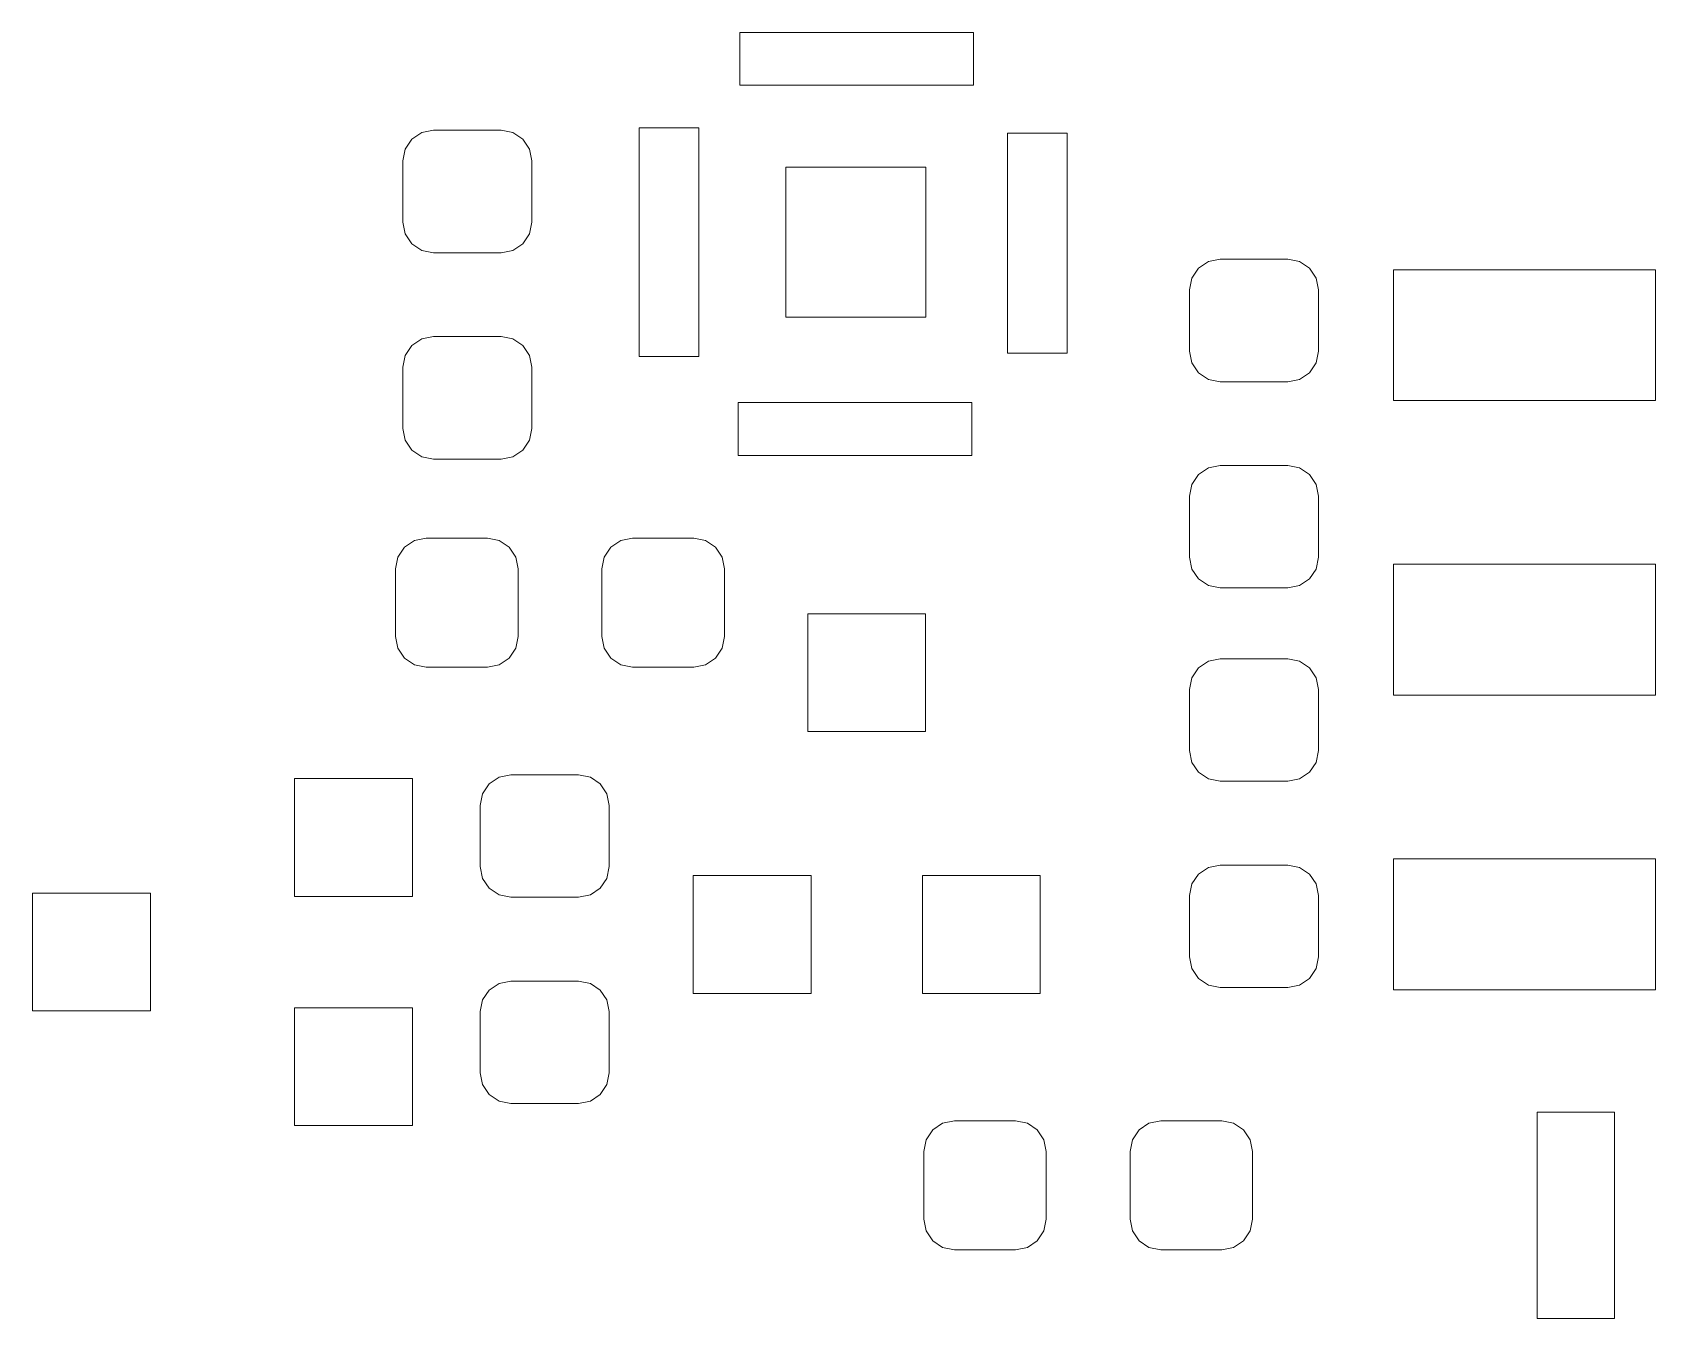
# Model space of a CAD drawing. Header units: millimetres. Extents: x -38 to 35, y -96 to 126.
# Drawn here: x -37.5 to -24.92, y 115.55 to 125.53 of the extents above; entities that cross this region are included whole.
import ezdxf

# ---------------------------------------------------------------- set-up
doc = ezdxf.new("R2010")
doc.units = ezdxf.units.MM
doc.header["$MEASUREMENT"] = 0
doc.layers.add('Layer 1', color=7, linetype='Continuous')

msp = doc.modelspace()

# ---------------------------------------------------------------- linework, layer by layer
at = {"layer": 'Layer 1', "color": 250, "lineweight": 20}
for points in [[(-30.2061, 125.1182), (-30.2061, 125.1182), (-32.0186, 125.1182), (-32.0186, 125.1182), (-32.0186, 125.1182), (-32.0186, 125.1182), (-32.0186, 125.5284), (-32.0186, 125.5284), (-32.0186, 125.5284), (-32.0186, 125.5284), (-30.2061, 125.5284), (-30.2061, 125.5284), (-30.2061, 125.5284), (-30.2061, 125.5284), (-30.2061, 125.1182), (-30.2061, 125.1182)], [(-32.3361, 123.0148), (-32.3361, 123.0148), (-32.7991, 123.0148), (-32.7991, 123.0148), (-32.7991, 123.0148), (-32.7991, 123.0148), (-32.7991, 124.7876), (-32.7991, 124.7876), (-32.7991, 124.7876), (-32.7991, 124.7876), (-32.3361, 124.7876), (-32.3361, 124.7876), (-32.3361, 124.7876), (-32.3361, 124.7876), (-32.3361, 123.0148), (-32.3361, 123.0148)], [(-29.4785, 123.0414), (-29.4785, 123.0414), (-29.9415, 123.0414), (-29.9415, 123.0414), (-29.9415, 123.0414), (-29.9415, 123.0414), (-29.9415, 124.7479), (-29.9415, 124.7479), (-29.9415, 124.7479), (-29.9415, 124.7479), (-29.4785, 124.7479), (-29.4785, 124.7479), (-29.4785, 124.7479), (-29.4785, 124.7479), (-29.4785, 123.0414), (-29.4785, 123.0414)], [(-30.5765, 123.3192), (-30.5765, 123.3192), (-31.6613, 123.3192), (-31.6613, 123.3192), (-31.6613, 123.3192), (-31.6613, 123.3192), (-31.6613, 124.4834), (-31.6613, 124.4834), (-31.6613, 124.4834), (-31.6613, 124.4834), (-30.5765, 124.4834), (-30.5765, 124.4834), (-30.5765, 124.4834), (-30.5765, 124.4834), (-30.5765, 123.3192), (-30.5765, 123.3192)], [(-30.2193, 122.2475), (-30.2193, 122.2475), (-32.0318, 122.2475), (-32.0318, 122.2475), (-32.0318, 122.2475), (-32.0318, 122.2475), (-32.0318, 122.6577), (-32.0318, 122.6577), (-32.0318, 122.6577), (-32.0318, 122.6577), (-30.2193, 122.6577), (-30.2193, 122.6577), (-30.2193, 122.6577), (-30.2193, 122.6577), (-30.2193, 122.2475), (-30.2193, 122.2475)]]:
    msp.add_open_spline(points, degree=3, knots=[0, 0, 0, 0, 0.2, 0.2, 0.2, 0.2, 0.4, 0.4, 0.4, 0.4, 0.6, 0.6, 0.6, 0.6, 1, 1, 1, 1], dxfattribs=at)
at = {"layer": 'Layer 1', "lineweight": 9}
for points, knots in [([(-33.8678, 123.819), (-33.8678, 123.819), (-33.7769, 123.8371), (-33.7769, 123.8371), (-33.7769, 123.8371), (-33.7769, 123.8371), (-33.6999, 123.8886), (-33.6999, 123.8886), (-33.6999, 123.8886), (-33.6999, 123.8886), (-33.6484, 123.9656), (-33.6484, 123.9656), (-33.6484, 123.9656), (-33.6484, 123.9656), (-33.6303, 124.0565), (-33.6303, 124.0565), (-33.6303, 124.0565), (-33.6303, 124.0565), (-33.6303, 124.5315), (-33.6303, 124.5315), (-33.6303, 124.5315), (-33.6303, 124.5315), (-33.6484, 124.6224), (-33.6484, 124.6224), (-33.6484, 124.6224), (-33.6484, 124.6224), (-33.6999, 124.6994), (-33.6999, 124.6994), (-33.6999, 124.6994), (-33.6999, 124.6994), (-33.7769, 124.7509), (-33.7769, 124.7509), (-33.7769, 124.7509), (-33.7769, 124.7509), (-33.8678, 124.769), (-33.8678, 124.769), (-33.8678, 124.769), (-33.8678, 124.769), (-34.3928, 124.769), (-34.3928, 124.769), (-34.3928, 124.769), (-34.3928, 124.769), (-34.4837, 124.7509), (-34.4837, 124.7509), (-34.4837, 124.7509), (-34.4837, 124.7509), (-34.5607, 124.6994), (-34.5607, 124.6994), (-34.5607, 124.6994), (-34.5607, 124.6994), (-34.6122, 124.6224), (-34.6122, 124.6224), (-34.6122, 124.6224), (-34.6122, 124.6224), (-34.6303, 124.5315), (-34.6303, 124.5315), (-34.6303, 124.5315), (-34.6303, 124.5315), (-34.6303, 124.0565), (-34.6303, 124.0565), (-34.6303, 124.0565), (-34.6303, 124.0565), (-34.6122, 123.9656), (-34.6122, 123.9656), (-34.6122, 123.9656), (-34.6122, 123.9656), (-34.5607, 123.8886), (-34.5607, 123.8886), (-34.5607, 123.8886), (-34.5607, 123.8886), (-34.4837, 123.8371), (-34.4837, 123.8371), (-34.4837, 123.8371), (-34.4837, 123.8371), (-34.3928, 123.819), (-34.3928, 123.819), (-34.3928, 123.819), (-34.3928, 123.819), (-33.8678, 123.819), (-33.8678, 123.819)], [0, 0, 0, 0, 0.047619, 0.047619, 0.047619, 0.047619, 0.0952381, 0.0952381, 0.0952381, 0.0952381, 0.1428571, 0.1428571, 0.1428571, 0.1428571, 0.1904762, 0.1904762, 0.1904762, 0.1904762, 0.2380952, 0.2380952, 0.2380952, 0.2380952, 0.2857143, 0.2857143, 0.2857143, 0.2857143, 0.3333333, 0.3333333, 0.3333333, 0.3333333, 0.3809524, 0.3809524, 0.3809524, 0.3809524, 0.4285714, 0.4285714, 0.4285714, 0.4285714, 0.4761905, 0.4761905, 0.4761905, 0.4761905, 0.5238095, 0.5238095, 0.5238095, 0.5238095, 0.5714286, 0.5714286, 0.5714286, 0.5714286, 0.6190476, 0.6190476, 0.6190476, 0.6190476, 0.6666667, 0.6666667, 0.6666667, 0.6666667, 0.7142857, 0.7142857, 0.7142857, 0.7142857, 0.7619048, 0.7619048, 0.7619048, 0.7619048, 0.8095238, 0.8095238, 0.8095238, 0.8095238, 0.8571429, 0.8571429, 0.8571429, 0.8571429, 0.9047619, 0.9047619, 0.9047619, 0.9047619, 1, 1, 1, 1]), ([(-27.7678, 122.819), (-27.7678, 122.819), (-27.6769, 122.8371), (-27.6769, 122.8371), (-27.6769, 122.8371), (-27.6769, 122.8371), (-27.5999, 122.8886), (-27.5999, 122.8886), (-27.5999, 122.8886), (-27.5999, 122.8886), (-27.5484, 122.9656), (-27.5484, 122.9656), (-27.5484, 122.9656), (-27.5484, 122.9656), (-27.5303, 123.0565), (-27.5303, 123.0565), (-27.5303, 123.0565), (-27.5303, 123.0565), (-27.5303, 123.5315), (-27.5303, 123.5315), (-27.5303, 123.5315), (-27.5303, 123.5315), (-27.5484, 123.6224), (-27.5484, 123.6224), (-27.5484, 123.6224), (-27.5484, 123.6224), (-27.5999, 123.6994), (-27.5999, 123.6994), (-27.5999, 123.6994), (-27.5999, 123.6994), (-27.6769, 123.7509), (-27.6769, 123.7509), (-27.6769, 123.7509), (-27.6769, 123.7509), (-27.7678, 123.769), (-27.7678, 123.769), (-27.7678, 123.769), (-27.7678, 123.769), (-28.2928, 123.769), (-28.2928, 123.769), (-28.2928, 123.769), (-28.2928, 123.769), (-28.3837, 123.7509), (-28.3837, 123.7509), (-28.3837, 123.7509), (-28.3837, 123.7509), (-28.4607, 123.6994), (-28.4607, 123.6994), (-28.4607, 123.6994), (-28.4607, 123.6994), (-28.5122, 123.6224), (-28.5122, 123.6224), (-28.5122, 123.6224), (-28.5122, 123.6224), (-28.5303, 123.5315), (-28.5303, 123.5315), (-28.5303, 123.5315), (-28.5303, 123.5315), (-28.5303, 123.0565), (-28.5303, 123.0565), (-28.5303, 123.0565), (-28.5303, 123.0565), (-28.5122, 122.9656), (-28.5122, 122.9656), (-28.5122, 122.9656), (-28.5122, 122.9656), (-28.4607, 122.8886), (-28.4607, 122.8886), (-28.4607, 122.8886), (-28.4607, 122.8886), (-28.3837, 122.8371), (-28.3837, 122.8371), (-28.3837, 122.8371), (-28.3837, 122.8371), (-28.2928, 122.819), (-28.2928, 122.819), (-28.2928, 122.819), (-28.2928, 122.819), (-27.7678, 122.819), (-27.7678, 122.819)], [0, 0, 0, 0, 0.047619, 0.047619, 0.047619, 0.047619, 0.0952381, 0.0952381, 0.0952381, 0.0952381, 0.1428571, 0.1428571, 0.1428571, 0.1428571, 0.1904762, 0.1904762, 0.1904762, 0.1904762, 0.2380952, 0.2380952, 0.2380952, 0.2380952, 0.2857143, 0.2857143, 0.2857143, 0.2857143, 0.3333333, 0.3333333, 0.3333333, 0.3333333, 0.3809524, 0.3809524, 0.3809524, 0.3809524, 0.4285714, 0.4285714, 0.4285714, 0.4285714, 0.4761905, 0.4761905, 0.4761905, 0.4761905, 0.5238095, 0.5238095, 0.5238095, 0.5238095, 0.5714286, 0.5714286, 0.5714286, 0.5714286, 0.6190476, 0.6190476, 0.6190476, 0.6190476, 0.6666667, 0.6666667, 0.6666667, 0.6666667, 0.7142857, 0.7142857, 0.7142857, 0.7142857, 0.7619048, 0.7619048, 0.7619048, 0.7619048, 0.8095238, 0.8095238, 0.8095238, 0.8095238, 0.8571429, 0.8571429, 0.8571429, 0.8571429, 0.9047619, 0.9047619, 0.9047619, 0.9047619, 1, 1, 1, 1]), ([(-24.9163, 123.688), (-24.9163, 123.688), (-26.9483, 123.688), (-26.9483, 123.688), (-26.9483, 123.688), (-26.9483, 123.688), (-26.9483, 122.672), (-26.9483, 122.672), (-26.9483, 122.672), (-26.9483, 122.672), (-24.9163, 122.672), (-24.9163, 122.672), (-24.9163, 122.672), (-24.9163, 122.672), (-24.9163, 123.688), (-24.9163, 123.688)], [0, 0, 0, 0, 0.2, 0.2, 0.2, 0.2, 0.4, 0.4, 0.4, 0.4, 0.6, 0.6, 0.6, 0.6, 1, 1, 1, 1]), ([(-33.8678, 122.219), (-33.8678, 122.219), (-33.7769, 122.2371), (-33.7769, 122.2371), (-33.7769, 122.2371), (-33.7769, 122.2371), (-33.6999, 122.2886), (-33.6999, 122.2886), (-33.6999, 122.2886), (-33.6999, 122.2886), (-33.6484, 122.3656), (-33.6484, 122.3656), (-33.6484, 122.3656), (-33.6484, 122.3656), (-33.6303, 122.4565), (-33.6303, 122.4565), (-33.6303, 122.4565), (-33.6303, 122.4565), (-33.6303, 122.9315), (-33.6303, 122.9315), (-33.6303, 122.9315), (-33.6303, 122.9315), (-33.6484, 123.0224), (-33.6484, 123.0224), (-33.6484, 123.0224), (-33.6484, 123.0224), (-33.6999, 123.0994), (-33.6999, 123.0994), (-33.6999, 123.0994), (-33.6999, 123.0994), (-33.7769, 123.1509), (-33.7769, 123.1509), (-33.7769, 123.1509), (-33.7769, 123.1509), (-33.8678, 123.169), (-33.8678, 123.169), (-33.8678, 123.169), (-33.8678, 123.169), (-34.3928, 123.169), (-34.3928, 123.169), (-34.3928, 123.169), (-34.3928, 123.169), (-34.4837, 123.1509), (-34.4837, 123.1509), (-34.4837, 123.1509), (-34.4837, 123.1509), (-34.5607, 123.0994), (-34.5607, 123.0994), (-34.5607, 123.0994), (-34.5607, 123.0994), (-34.6122, 123.0224), (-34.6122, 123.0224), (-34.6122, 123.0224), (-34.6122, 123.0224), (-34.6303, 122.9315), (-34.6303, 122.9315), (-34.6303, 122.9315), (-34.6303, 122.9315), (-34.6303, 122.4565), (-34.6303, 122.4565), (-34.6303, 122.4565), (-34.6303, 122.4565), (-34.6122, 122.3656), (-34.6122, 122.3656), (-34.6122, 122.3656), (-34.6122, 122.3656), (-34.5607, 122.2886), (-34.5607, 122.2886), (-34.5607, 122.2886), (-34.5607, 122.2886), (-34.4837, 122.2371), (-34.4837, 122.2371), (-34.4837, 122.2371), (-34.4837, 122.2371), (-34.3928, 122.219), (-34.3928, 122.219), (-34.3928, 122.219), (-34.3928, 122.219), (-33.8678, 122.219), (-33.8678, 122.219)], [0, 0, 0, 0, 0.047619, 0.047619, 0.047619, 0.047619, 0.0952381, 0.0952381, 0.0952381, 0.0952381, 0.1428571, 0.1428571, 0.1428571, 0.1428571, 0.1904762, 0.1904762, 0.1904762, 0.1904762, 0.2380952, 0.2380952, 0.2380952, 0.2380952, 0.2857143, 0.2857143, 0.2857143, 0.2857143, 0.3333333, 0.3333333, 0.3333333, 0.3333333, 0.3809524, 0.3809524, 0.3809524, 0.3809524, 0.4285714, 0.4285714, 0.4285714, 0.4285714, 0.4761905, 0.4761905, 0.4761905, 0.4761905, 0.5238095, 0.5238095, 0.5238095, 0.5238095, 0.5714286, 0.5714286, 0.5714286, 0.5714286, 0.6190476, 0.6190476, 0.6190476, 0.6190476, 0.6666667, 0.6666667, 0.6666667, 0.6666667, 0.7142857, 0.7142857, 0.7142857, 0.7142857, 0.7619048, 0.7619048, 0.7619048, 0.7619048, 0.8095238, 0.8095238, 0.8095238, 0.8095238, 0.8571429, 0.8571429, 0.8571429, 0.8571429, 0.9047619, 0.9047619, 0.9047619, 0.9047619, 1, 1, 1, 1]), ([(-27.7678, 121.219), (-27.7678, 121.219), (-27.6769, 121.2371), (-27.6769, 121.2371), (-27.6769, 121.2371), (-27.6769, 121.2371), (-27.5999, 121.2886), (-27.5999, 121.2886), (-27.5999, 121.2886), (-27.5999, 121.2886), (-27.5484, 121.3656), (-27.5484, 121.3656), (-27.5484, 121.3656), (-27.5484, 121.3656), (-27.5303, 121.4565), (-27.5303, 121.4565), (-27.5303, 121.4565), (-27.5303, 121.4565), (-27.5303, 121.9315), (-27.5303, 121.9315), (-27.5303, 121.9315), (-27.5303, 121.9315), (-27.5484, 122.0224), (-27.5484, 122.0224), (-27.5484, 122.0224), (-27.5484, 122.0224), (-27.5999, 122.0994), (-27.5999, 122.0994), (-27.5999, 122.0994), (-27.5999, 122.0994), (-27.6769, 122.1509), (-27.6769, 122.1509), (-27.6769, 122.1509), (-27.6769, 122.1509), (-27.7678, 122.169), (-27.7678, 122.169), (-27.7678, 122.169), (-27.7678, 122.169), (-28.2928, 122.169), (-28.2928, 122.169), (-28.2928, 122.169), (-28.2928, 122.169), (-28.3837, 122.1509), (-28.3837, 122.1509), (-28.3837, 122.1509), (-28.3837, 122.1509), (-28.4607, 122.0994), (-28.4607, 122.0994), (-28.4607, 122.0994), (-28.4607, 122.0994), (-28.5122, 122.0224), (-28.5122, 122.0224), (-28.5122, 122.0224), (-28.5122, 122.0224), (-28.5303, 121.9315), (-28.5303, 121.9315), (-28.5303, 121.9315), (-28.5303, 121.9315), (-28.5303, 121.4565), (-28.5303, 121.4565), (-28.5303, 121.4565), (-28.5303, 121.4565), (-28.5122, 121.3656), (-28.5122, 121.3656), (-28.5122, 121.3656), (-28.5122, 121.3656), (-28.4607, 121.2886), (-28.4607, 121.2886), (-28.4607, 121.2886), (-28.4607, 121.2886), (-28.3837, 121.2371), (-28.3837, 121.2371), (-28.3837, 121.2371), (-28.3837, 121.2371), (-28.2928, 121.219), (-28.2928, 121.219), (-28.2928, 121.219), (-28.2928, 121.219), (-27.7678, 121.219), (-27.7678, 121.219)], [0, 0, 0, 0, 0.047619, 0.047619, 0.047619, 0.047619, 0.0952381, 0.0952381, 0.0952381, 0.0952381, 0.1428571, 0.1428571, 0.1428571, 0.1428571, 0.1904762, 0.1904762, 0.1904762, 0.1904762, 0.2380952, 0.2380952, 0.2380952, 0.2380952, 0.2857143, 0.2857143, 0.2857143, 0.2857143, 0.3333333, 0.3333333, 0.3333333, 0.3333333, 0.3809524, 0.3809524, 0.3809524, 0.3809524, 0.4285714, 0.4285714, 0.4285714, 0.4285714, 0.4761905, 0.4761905, 0.4761905, 0.4761905, 0.5238095, 0.5238095, 0.5238095, 0.5238095, 0.5714286, 0.5714286, 0.5714286, 0.5714286, 0.6190476, 0.6190476, 0.6190476, 0.6190476, 0.6666667, 0.6666667, 0.6666667, 0.6666667, 0.7142857, 0.7142857, 0.7142857, 0.7142857, 0.7619048, 0.7619048, 0.7619048, 0.7619048, 0.8095238, 0.8095238, 0.8095238, 0.8095238, 0.8571429, 0.8571429, 0.8571429, 0.8571429, 0.9047619, 0.9047619, 0.9047619, 0.9047619, 1, 1, 1, 1]), ([(-34.6878, 120.8414), (-34.6878, 120.8414), (-34.6697, 120.7505), (-34.6697, 120.7505), (-34.6697, 120.7505), (-34.6697, 120.7505), (-34.6182, 120.6735), (-34.6182, 120.6735), (-34.6182, 120.6735), (-34.6182, 120.6735), (-34.5412, 120.622), (-34.5412, 120.622), (-34.5412, 120.622), (-34.5412, 120.622), (-34.4503, 120.6039), (-34.4503, 120.6039), (-34.4503, 120.6039), (-34.4503, 120.6039), (-33.9753, 120.6039), (-33.9753, 120.6039), (-33.9753, 120.6039), (-33.9753, 120.6039), (-33.8844, 120.622), (-33.8844, 120.622), (-33.8844, 120.622), (-33.8844, 120.622), (-33.8074, 120.6735), (-33.8074, 120.6735), (-33.8074, 120.6735), (-33.8074, 120.6735), (-33.7559, 120.7505), (-33.7559, 120.7505), (-33.7559, 120.7505), (-33.7559, 120.7505), (-33.7378, 120.8414), (-33.7378, 120.8414), (-33.7378, 120.8414), (-33.7378, 120.8414), (-33.7378, 121.3664), (-33.7378, 121.3664), (-33.7378, 121.3664), (-33.7378, 121.3664), (-33.7559, 121.4573), (-33.7559, 121.4573), (-33.7559, 121.4573), (-33.7559, 121.4573), (-33.8074, 121.5343), (-33.8074, 121.5343), (-33.8074, 121.5343), (-33.8074, 121.5343), (-33.8844, 121.5858), (-33.8844, 121.5858), (-33.8844, 121.5858), (-33.8844, 121.5858), (-33.9753, 121.6039), (-33.9753, 121.6039), (-33.9753, 121.6039), (-33.9753, 121.6039), (-34.4503, 121.6039), (-34.4503, 121.6039), (-34.4503, 121.6039), (-34.4503, 121.6039), (-34.5412, 121.5858), (-34.5412, 121.5858), (-34.5412, 121.5858), (-34.5412, 121.5858), (-34.6182, 121.5343), (-34.6182, 121.5343), (-34.6182, 121.5343), (-34.6182, 121.5343), (-34.6697, 121.4573), (-34.6697, 121.4573), (-34.6697, 121.4573), (-34.6697, 121.4573), (-34.6878, 121.3664), (-34.6878, 121.3664), (-34.6878, 121.3664), (-34.6878, 121.3664), (-34.6878, 120.8414), (-34.6878, 120.8414)], [0, 0, 0, 0, 0.047619, 0.047619, 0.047619, 0.047619, 0.0952381, 0.0952381, 0.0952381, 0.0952381, 0.1428571, 0.1428571, 0.1428571, 0.1428571, 0.1904762, 0.1904762, 0.1904762, 0.1904762, 0.2380952, 0.2380952, 0.2380952, 0.2380952, 0.2857143, 0.2857143, 0.2857143, 0.2857143, 0.3333333, 0.3333333, 0.3333333, 0.3333333, 0.3809524, 0.3809524, 0.3809524, 0.3809524, 0.4285714, 0.4285714, 0.4285714, 0.4285714, 0.4761905, 0.4761905, 0.4761905, 0.4761905, 0.5238095, 0.5238095, 0.5238095, 0.5238095, 0.5714286, 0.5714286, 0.5714286, 0.5714286, 0.6190476, 0.6190476, 0.6190476, 0.6190476, 0.6666667, 0.6666667, 0.6666667, 0.6666667, 0.7142857, 0.7142857, 0.7142857, 0.7142857, 0.7619048, 0.7619048, 0.7619048, 0.7619048, 0.8095238, 0.8095238, 0.8095238, 0.8095238, 0.8571429, 0.8571429, 0.8571429, 0.8571429, 0.9047619, 0.9047619, 0.9047619, 0.9047619, 1, 1, 1, 1]), ([(-33.0878, 120.8414), (-33.0878, 120.8414), (-33.0697, 120.7505), (-33.0697, 120.7505), (-33.0697, 120.7505), (-33.0697, 120.7505), (-33.0182, 120.6735), (-33.0182, 120.6735), (-33.0182, 120.6735), (-33.0182, 120.6735), (-32.9412, 120.622), (-32.9412, 120.622), (-32.9412, 120.622), (-32.9412, 120.622), (-32.8503, 120.6039), (-32.8503, 120.6039), (-32.8503, 120.6039), (-32.8503, 120.6039), (-32.3753, 120.6039), (-32.3753, 120.6039), (-32.3753, 120.6039), (-32.3753, 120.6039), (-32.2844, 120.622), (-32.2844, 120.622), (-32.2844, 120.622), (-32.2844, 120.622), (-32.2074, 120.6735), (-32.2074, 120.6735), (-32.2074, 120.6735), (-32.2074, 120.6735), (-32.1559, 120.7505), (-32.1559, 120.7505), (-32.1559, 120.7505), (-32.1559, 120.7505), (-32.1378, 120.8414), (-32.1378, 120.8414), (-32.1378, 120.8414), (-32.1378, 120.8414), (-32.1378, 121.3664), (-32.1378, 121.3664), (-32.1378, 121.3664), (-32.1378, 121.3664), (-32.1559, 121.4573), (-32.1559, 121.4573), (-32.1559, 121.4573), (-32.1559, 121.4573), (-32.2074, 121.5343), (-32.2074, 121.5343), (-32.2074, 121.5343), (-32.2074, 121.5343), (-32.2844, 121.5858), (-32.2844, 121.5858), (-32.2844, 121.5858), (-32.2844, 121.5858), (-32.3753, 121.6039), (-32.3753, 121.6039), (-32.3753, 121.6039), (-32.3753, 121.6039), (-32.8503, 121.6039), (-32.8503, 121.6039), (-32.8503, 121.6039), (-32.8503, 121.6039), (-32.9412, 121.5858), (-32.9412, 121.5858), (-32.9412, 121.5858), (-32.9412, 121.5858), (-33.0182, 121.5343), (-33.0182, 121.5343), (-33.0182, 121.5343), (-33.0182, 121.5343), (-33.0697, 121.4573), (-33.0697, 121.4573), (-33.0697, 121.4573), (-33.0697, 121.4573), (-33.0878, 121.3664), (-33.0878, 121.3664), (-33.0878, 121.3664), (-33.0878, 121.3664), (-33.0878, 120.8414), (-33.0878, 120.8414)], [0, 0, 0, 0, 0.047619, 0.047619, 0.047619, 0.047619, 0.0952381, 0.0952381, 0.0952381, 0.0952381, 0.1428571, 0.1428571, 0.1428571, 0.1428571, 0.1904762, 0.1904762, 0.1904762, 0.1904762, 0.2380952, 0.2380952, 0.2380952, 0.2380952, 0.2857143, 0.2857143, 0.2857143, 0.2857143, 0.3333333, 0.3333333, 0.3333333, 0.3333333, 0.3809524, 0.3809524, 0.3809524, 0.3809524, 0.4285714, 0.4285714, 0.4285714, 0.4285714, 0.4761905, 0.4761905, 0.4761905, 0.4761905, 0.5238095, 0.5238095, 0.5238095, 0.5238095, 0.5714286, 0.5714286, 0.5714286, 0.5714286, 0.6190476, 0.6190476, 0.6190476, 0.6190476, 0.6666667, 0.6666667, 0.6666667, 0.6666667, 0.7142857, 0.7142857, 0.7142857, 0.7142857, 0.7619048, 0.7619048, 0.7619048, 0.7619048, 0.8095238, 0.8095238, 0.8095238, 0.8095238, 0.8571429, 0.8571429, 0.8571429, 0.8571429, 0.9047619, 0.9047619, 0.9047619, 0.9047619, 1, 1, 1, 1]), ([(-24.9163, 121.402), (-24.9163, 121.402), (-26.9483, 121.402), (-26.9483, 121.402), (-26.9483, 121.402), (-26.9483, 121.402), (-26.9483, 120.386), (-26.9483, 120.386), (-26.9483, 120.386), (-26.9483, 120.386), (-24.9163, 120.386), (-24.9163, 120.386), (-24.9163, 120.386), (-24.9163, 120.386), (-24.9163, 121.402), (-24.9163, 121.402)], [0, 0, 0, 0, 0.2, 0.2, 0.2, 0.2, 0.4, 0.4, 0.4, 0.4, 0.6, 0.6, 0.6, 0.6, 1, 1, 1, 1]), ([(-30.5766, 120.1045), (-30.5766, 120.1045), (-30.5766, 121.0189), (-30.5766, 121.0189), (-30.5766, 121.0189), (-30.5766, 121.0189), (-31.491, 121.0189), (-31.491, 121.0189), (-31.491, 121.0189), (-31.491, 121.0189), (-31.491, 120.1045), (-31.491, 120.1045), (-31.491, 120.1045), (-31.491, 120.1045), (-30.5766, 120.1045), (-30.5766, 120.1045)], [0, 0, 0, 0, 0.2, 0.2, 0.2, 0.2, 0.4, 0.4, 0.4, 0.4, 0.6, 0.6, 0.6, 0.6, 1, 1, 1, 1]), ([(-27.7678, 119.719), (-27.7678, 119.719), (-27.6769, 119.7371), (-27.6769, 119.7371), (-27.6769, 119.7371), (-27.6769, 119.7371), (-27.5999, 119.7886), (-27.5999, 119.7886), (-27.5999, 119.7886), (-27.5999, 119.7886), (-27.5484, 119.8656), (-27.5484, 119.8656), (-27.5484, 119.8656), (-27.5484, 119.8656), (-27.5303, 119.9565), (-27.5303, 119.9565), (-27.5303, 119.9565), (-27.5303, 119.9565), (-27.5303, 120.4315), (-27.5303, 120.4315), (-27.5303, 120.4315), (-27.5303, 120.4315), (-27.5484, 120.5224), (-27.5484, 120.5224), (-27.5484, 120.5224), (-27.5484, 120.5224), (-27.5999, 120.5994), (-27.5999, 120.5994), (-27.5999, 120.5994), (-27.5999, 120.5994), (-27.6769, 120.6509), (-27.6769, 120.6509), (-27.6769, 120.6509), (-27.6769, 120.6509), (-27.7678, 120.669), (-27.7678, 120.669), (-27.7678, 120.669), (-27.7678, 120.669), (-28.2928, 120.669), (-28.2928, 120.669), (-28.2928, 120.669), (-28.2928, 120.669), (-28.3837, 120.6509), (-28.3837, 120.6509), (-28.3837, 120.6509), (-28.3837, 120.6509), (-28.4607, 120.5994), (-28.4607, 120.5994), (-28.4607, 120.5994), (-28.4607, 120.5994), (-28.5122, 120.5224), (-28.5122, 120.5224), (-28.5122, 120.5224), (-28.5122, 120.5224), (-28.5303, 120.4315), (-28.5303, 120.4315), (-28.5303, 120.4315), (-28.5303, 120.4315), (-28.5303, 119.9565), (-28.5303, 119.9565), (-28.5303, 119.9565), (-28.5303, 119.9565), (-28.5122, 119.8656), (-28.5122, 119.8656), (-28.5122, 119.8656), (-28.5122, 119.8656), (-28.4607, 119.7886), (-28.4607, 119.7886), (-28.4607, 119.7886), (-28.4607, 119.7886), (-28.3837, 119.7371), (-28.3837, 119.7371), (-28.3837, 119.7371), (-28.3837, 119.7371), (-28.2928, 119.719), (-28.2928, 119.719), (-28.2928, 119.719), (-28.2928, 119.719), (-27.7678, 119.719), (-27.7678, 119.719)], [0, 0, 0, 0, 0.047619, 0.047619, 0.047619, 0.047619, 0.0952381, 0.0952381, 0.0952381, 0.0952381, 0.1428571, 0.1428571, 0.1428571, 0.1428571, 0.1904762, 0.1904762, 0.1904762, 0.1904762, 0.2380952, 0.2380952, 0.2380952, 0.2380952, 0.2857143, 0.2857143, 0.2857143, 0.2857143, 0.3333333, 0.3333333, 0.3333333, 0.3333333, 0.3809524, 0.3809524, 0.3809524, 0.3809524, 0.4285714, 0.4285714, 0.4285714, 0.4285714, 0.4761905, 0.4761905, 0.4761905, 0.4761905, 0.5238095, 0.5238095, 0.5238095, 0.5238095, 0.5714286, 0.5714286, 0.5714286, 0.5714286, 0.6190476, 0.6190476, 0.6190476, 0.6190476, 0.6666667, 0.6666667, 0.6666667, 0.6666667, 0.7142857, 0.7142857, 0.7142857, 0.7142857, 0.7619048, 0.7619048, 0.7619048, 0.7619048, 0.8095238, 0.8095238, 0.8095238, 0.8095238, 0.8571429, 0.8571429, 0.8571429, 0.8571429, 0.9047619, 0.9047619, 0.9047619, 0.9047619, 1, 1, 1, 1]), ([(-34.5571, 119.7402), (-34.5571, 119.7402), (-35.4715, 119.7402), (-35.4715, 119.7402), (-35.4715, 119.7402), (-35.4715, 119.7402), (-35.4715, 118.8258), (-35.4715, 118.8258), (-35.4715, 118.8258), (-35.4715, 118.8258), (-34.5571, 118.8258), (-34.5571, 118.8258), (-34.5571, 118.8258), (-34.5571, 118.8258), (-34.5571, 119.7402), (-34.5571, 119.7402)], [0, 0, 0, 0, 0.2, 0.2, 0.2, 0.2, 0.4, 0.4, 0.4, 0.4, 0.6, 0.6, 0.6, 0.6, 1, 1, 1, 1]), ([(-33.7928, 119.769), (-33.7928, 119.769), (-33.8837, 119.7509), (-33.8837, 119.7509), (-33.8837, 119.7509), (-33.8837, 119.7509), (-33.9607, 119.6994), (-33.9607, 119.6994), (-33.9607, 119.6994), (-33.9607, 119.6994), (-34.0122, 119.6224), (-34.0122, 119.6224), (-34.0122, 119.6224), (-34.0122, 119.6224), (-34.0303, 119.5315), (-34.0303, 119.5315), (-34.0303, 119.5315), (-34.0303, 119.5315), (-34.0303, 119.0565), (-34.0303, 119.0565), (-34.0303, 119.0565), (-34.0303, 119.0565), (-34.0122, 118.9656), (-34.0122, 118.9656), (-34.0122, 118.9656), (-34.0122, 118.9656), (-33.9607, 118.8886), (-33.9607, 118.8886), (-33.9607, 118.8886), (-33.9607, 118.8886), (-33.8837, 118.8371), (-33.8837, 118.8371), (-33.8837, 118.8371), (-33.8837, 118.8371), (-33.7928, 118.819), (-33.7928, 118.819), (-33.7928, 118.819), (-33.7928, 118.819), (-33.2678, 118.819), (-33.2678, 118.819), (-33.2678, 118.819), (-33.2678, 118.819), (-33.1769, 118.8371), (-33.1769, 118.8371), (-33.1769, 118.8371), (-33.1769, 118.8371), (-33.0999, 118.8886), (-33.0999, 118.8886), (-33.0999, 118.8886), (-33.0999, 118.8886), (-33.0484, 118.9656), (-33.0484, 118.9656), (-33.0484, 118.9656), (-33.0484, 118.9656), (-33.0303, 119.0565), (-33.0303, 119.0565), (-33.0303, 119.0565), (-33.0303, 119.0565), (-33.0303, 119.5315), (-33.0303, 119.5315), (-33.0303, 119.5315), (-33.0303, 119.5315), (-33.0484, 119.6224), (-33.0484, 119.6224), (-33.0484, 119.6224), (-33.0484, 119.6224), (-33.0999, 119.6994), (-33.0999, 119.6994), (-33.0999, 119.6994), (-33.0999, 119.6994), (-33.1769, 119.7509), (-33.1769, 119.7509), (-33.1769, 119.7509), (-33.1769, 119.7509), (-33.2678, 119.769), (-33.2678, 119.769), (-33.2678, 119.769), (-33.2678, 119.769), (-33.7928, 119.769), (-33.7928, 119.769)], [0, 0, 0, 0, 0.047619, 0.047619, 0.047619, 0.047619, 0.0952381, 0.0952381, 0.0952381, 0.0952381, 0.1428571, 0.1428571, 0.1428571, 0.1428571, 0.1904762, 0.1904762, 0.1904762, 0.1904762, 0.2380952, 0.2380952, 0.2380952, 0.2380952, 0.2857143, 0.2857143, 0.2857143, 0.2857143, 0.3333333, 0.3333333, 0.3333333, 0.3333333, 0.3809524, 0.3809524, 0.3809524, 0.3809524, 0.4285714, 0.4285714, 0.4285714, 0.4285714, 0.4761905, 0.4761905, 0.4761905, 0.4761905, 0.5238095, 0.5238095, 0.5238095, 0.5238095, 0.5714286, 0.5714286, 0.5714286, 0.5714286, 0.6190476, 0.6190476, 0.6190476, 0.6190476, 0.6666667, 0.6666667, 0.6666667, 0.6666667, 0.7142857, 0.7142857, 0.7142857, 0.7142857, 0.7619048, 0.7619048, 0.7619048, 0.7619048, 0.8095238, 0.8095238, 0.8095238, 0.8095238, 0.8571429, 0.8571429, 0.8571429, 0.8571429, 0.9047619, 0.9047619, 0.9047619, 0.9047619, 1, 1, 1, 1]), ([(-24.9163, 119.116), (-24.9163, 119.116), (-26.9483, 119.116), (-26.9483, 119.116), (-26.9483, 119.116), (-26.9483, 119.116), (-26.9483, 118.1), (-26.9483, 118.1), (-26.9483, 118.1), (-26.9483, 118.1), (-24.9163, 118.1), (-24.9163, 118.1), (-24.9163, 118.1), (-24.9163, 118.1), (-24.9163, 119.116), (-24.9163, 119.116)], [0, 0, 0, 0, 0.2, 0.2, 0.2, 0.2, 0.4, 0.4, 0.4, 0.4, 0.6, 0.6, 0.6, 0.6, 1, 1, 1, 1]), ([(-31.4656, 118.0725), (-31.4656, 118.0725), (-31.4656, 118.9869), (-31.4656, 118.9869), (-31.4656, 118.9869), (-31.4656, 118.9869), (-32.38, 118.9869), (-32.38, 118.9869), (-32.38, 118.9869), (-32.38, 118.9869), (-32.38, 118.0725), (-32.38, 118.0725), (-32.38, 118.0725), (-32.38, 118.0725), (-31.4656, 118.0725), (-31.4656, 118.0725)], [0, 0, 0, 0, 0.2, 0.2, 0.2, 0.2, 0.4, 0.4, 0.4, 0.4, 0.6, 0.6, 0.6, 0.6, 1, 1, 1, 1]), ([(-29.6876, 118.0725), (-29.6876, 118.0725), (-29.6876, 118.9869), (-29.6876, 118.9869), (-29.6876, 118.9869), (-29.6876, 118.9869), (-30.602, 118.9869), (-30.602, 118.9869), (-30.602, 118.9869), (-30.602, 118.9869), (-30.602, 118.0725), (-30.602, 118.0725), (-30.602, 118.0725), (-30.602, 118.0725), (-29.6876, 118.0725), (-29.6876, 118.0725)], [0, 0, 0, 0, 0.2, 0.2, 0.2, 0.2, 0.4, 0.4, 0.4, 0.4, 0.6, 0.6, 0.6, 0.6, 1, 1, 1, 1]), ([(-27.7678, 118.119), (-27.7678, 118.119), (-27.6769, 118.1371), (-27.6769, 118.1371), (-27.6769, 118.1371), (-27.6769, 118.1371), (-27.5999, 118.1886), (-27.5999, 118.1886), (-27.5999, 118.1886), (-27.5999, 118.1886), (-27.5484, 118.2656), (-27.5484, 118.2656), (-27.5484, 118.2656), (-27.5484, 118.2656), (-27.5303, 118.3565), (-27.5303, 118.3565), (-27.5303, 118.3565), (-27.5303, 118.3565), (-27.5303, 118.8315), (-27.5303, 118.8315), (-27.5303, 118.8315), (-27.5303, 118.8315), (-27.5484, 118.9224), (-27.5484, 118.9224), (-27.5484, 118.9224), (-27.5484, 118.9224), (-27.5999, 118.9994), (-27.5999, 118.9994), (-27.5999, 118.9994), (-27.5999, 118.9994), (-27.6769, 119.0509), (-27.6769, 119.0509), (-27.6769, 119.0509), (-27.6769, 119.0509), (-27.7678, 119.069), (-27.7678, 119.069), (-27.7678, 119.069), (-27.7678, 119.069), (-28.2928, 119.069), (-28.2928, 119.069), (-28.2928, 119.069), (-28.2928, 119.069), (-28.3837, 119.0509), (-28.3837, 119.0509), (-28.3837, 119.0509), (-28.3837, 119.0509), (-28.4607, 118.9994), (-28.4607, 118.9994), (-28.4607, 118.9994), (-28.4607, 118.9994), (-28.5122, 118.9224), (-28.5122, 118.9224), (-28.5122, 118.9224), (-28.5122, 118.9224), (-28.5303, 118.8315), (-28.5303, 118.8315), (-28.5303, 118.8315), (-28.5303, 118.8315), (-28.5303, 118.3565), (-28.5303, 118.3565), (-28.5303, 118.3565), (-28.5303, 118.3565), (-28.5122, 118.2656), (-28.5122, 118.2656), (-28.5122, 118.2656), (-28.5122, 118.2656), (-28.4607, 118.1886), (-28.4607, 118.1886), (-28.4607, 118.1886), (-28.4607, 118.1886), (-28.3837, 118.1371), (-28.3837, 118.1371), (-28.3837, 118.1371), (-28.3837, 118.1371), (-28.2928, 118.119), (-28.2928, 118.119), (-28.2928, 118.119), (-28.2928, 118.119), (-27.7678, 118.119), (-27.7678, 118.119)], [0, 0, 0, 0, 0.047619, 0.047619, 0.047619, 0.047619, 0.0952381, 0.0952381, 0.0952381, 0.0952381, 0.1428571, 0.1428571, 0.1428571, 0.1428571, 0.1904762, 0.1904762, 0.1904762, 0.1904762, 0.2380952, 0.2380952, 0.2380952, 0.2380952, 0.2857143, 0.2857143, 0.2857143, 0.2857143, 0.3333333, 0.3333333, 0.3333333, 0.3333333, 0.3809524, 0.3809524, 0.3809524, 0.3809524, 0.4285714, 0.4285714, 0.4285714, 0.4285714, 0.4761905, 0.4761905, 0.4761905, 0.4761905, 0.5238095, 0.5238095, 0.5238095, 0.5238095, 0.5714286, 0.5714286, 0.5714286, 0.5714286, 0.6190476, 0.6190476, 0.6190476, 0.6190476, 0.6666667, 0.6666667, 0.6666667, 0.6666667, 0.7142857, 0.7142857, 0.7142857, 0.7142857, 0.7619048, 0.7619048, 0.7619048, 0.7619048, 0.8095238, 0.8095238, 0.8095238, 0.8095238, 0.8571429, 0.8571429, 0.8571429, 0.8571429, 0.9047619, 0.9047619, 0.9047619, 0.9047619, 1, 1, 1, 1]), ([(-36.5891, 118.8512), (-36.5891, 118.8512), (-37.5035, 118.8512), (-37.5035, 118.8512), (-37.5035, 118.8512), (-37.5035, 118.8512), (-37.5035, 117.9368), (-37.5035, 117.9368), (-37.5035, 117.9368), (-37.5035, 117.9368), (-36.5891, 117.9368), (-36.5891, 117.9368), (-36.5891, 117.9368), (-36.5891, 117.9368), (-36.5891, 118.8512), (-36.5891, 118.8512)], [0, 0, 0, 0, 0.2, 0.2, 0.2, 0.2, 0.4, 0.4, 0.4, 0.4, 0.6, 0.6, 0.6, 0.6, 1, 1, 1, 1]), ([(-33.7928, 118.169), (-33.7928, 118.169), (-33.8837, 118.1509), (-33.8837, 118.1509), (-33.8837, 118.1509), (-33.8837, 118.1509), (-33.9607, 118.0994), (-33.9607, 118.0994), (-33.9607, 118.0994), (-33.9607, 118.0994), (-34.0122, 118.0224), (-34.0122, 118.0224), (-34.0122, 118.0224), (-34.0122, 118.0224), (-34.0303, 117.9315), (-34.0303, 117.9315), (-34.0303, 117.9315), (-34.0303, 117.9315), (-34.0303, 117.4565), (-34.0303, 117.4565), (-34.0303, 117.4565), (-34.0303, 117.4565), (-34.0122, 117.3656), (-34.0122, 117.3656), (-34.0122, 117.3656), (-34.0122, 117.3656), (-33.9607, 117.2886), (-33.9607, 117.2886), (-33.9607, 117.2886), (-33.9607, 117.2886), (-33.8837, 117.2371), (-33.8837, 117.2371), (-33.8837, 117.2371), (-33.8837, 117.2371), (-33.7928, 117.219), (-33.7928, 117.219), (-33.7928, 117.219), (-33.7928, 117.219), (-33.2678, 117.219), (-33.2678, 117.219), (-33.2678, 117.219), (-33.2678, 117.219), (-33.1769, 117.2371), (-33.1769, 117.2371), (-33.1769, 117.2371), (-33.1769, 117.2371), (-33.0999, 117.2886), (-33.0999, 117.2886), (-33.0999, 117.2886), (-33.0999, 117.2886), (-33.0484, 117.3656), (-33.0484, 117.3656), (-33.0484, 117.3656), (-33.0484, 117.3656), (-33.0303, 117.4565), (-33.0303, 117.4565), (-33.0303, 117.4565), (-33.0303, 117.4565), (-33.0303, 117.9315), (-33.0303, 117.9315), (-33.0303, 117.9315), (-33.0303, 117.9315), (-33.0484, 118.0224), (-33.0484, 118.0224), (-33.0484, 118.0224), (-33.0484, 118.0224), (-33.0999, 118.0994), (-33.0999, 118.0994), (-33.0999, 118.0994), (-33.0999, 118.0994), (-33.1769, 118.1509), (-33.1769, 118.1509), (-33.1769, 118.1509), (-33.1769, 118.1509), (-33.2678, 118.169), (-33.2678, 118.169), (-33.2678, 118.169), (-33.2678, 118.169), (-33.7928, 118.169), (-33.7928, 118.169)], [0, 0, 0, 0, 0.047619, 0.047619, 0.047619, 0.047619, 0.0952381, 0.0952381, 0.0952381, 0.0952381, 0.1428571, 0.1428571, 0.1428571, 0.1428571, 0.1904762, 0.1904762, 0.1904762, 0.1904762, 0.2380952, 0.2380952, 0.2380952, 0.2380952, 0.2857143, 0.2857143, 0.2857143, 0.2857143, 0.3333333, 0.3333333, 0.3333333, 0.3333333, 0.3809524, 0.3809524, 0.3809524, 0.3809524, 0.4285714, 0.4285714, 0.4285714, 0.4285714, 0.4761905, 0.4761905, 0.4761905, 0.4761905, 0.5238095, 0.5238095, 0.5238095, 0.5238095, 0.5714286, 0.5714286, 0.5714286, 0.5714286, 0.6190476, 0.6190476, 0.6190476, 0.6190476, 0.6666667, 0.6666667, 0.6666667, 0.6666667, 0.7142857, 0.7142857, 0.7142857, 0.7142857, 0.7619048, 0.7619048, 0.7619048, 0.7619048, 0.8095238, 0.8095238, 0.8095238, 0.8095238, 0.8571429, 0.8571429, 0.8571429, 0.8571429, 0.9047619, 0.9047619, 0.9047619, 0.9047619, 1, 1, 1, 1]), ([(-34.5571, 117.9622), (-34.5571, 117.9622), (-35.4715, 117.9622), (-35.4715, 117.9622), (-35.4715, 117.9622), (-35.4715, 117.9622), (-35.4715, 117.0478), (-35.4715, 117.0478), (-35.4715, 117.0478), (-35.4715, 117.0478), (-34.5571, 117.0478), (-34.5571, 117.0478), (-34.5571, 117.0478), (-34.5571, 117.0478), (-34.5571, 117.9622), (-34.5571, 117.9622)], [0, 0, 0, 0, 0.2, 0.2, 0.2, 0.2, 0.4, 0.4, 0.4, 0.4, 0.6, 0.6, 0.6, 0.6, 1, 1, 1, 1]), ([(-29.6415, 116.8461), (-29.6415, 116.8461), (-29.6596, 116.937), (-29.6596, 116.937), (-29.6596, 116.937), (-29.6596, 116.937), (-29.7111, 117.014), (-29.7111, 117.014), (-29.7111, 117.014), (-29.7111, 117.014), (-29.7881, 117.0655), (-29.7881, 117.0655), (-29.7881, 117.0655), (-29.7881, 117.0655), (-29.879, 117.0836), (-29.879, 117.0836), (-29.879, 117.0836), (-29.879, 117.0836), (-30.354, 117.0836), (-30.354, 117.0836), (-30.354, 117.0836), (-30.354, 117.0836), (-30.4449, 117.0655), (-30.4449, 117.0655), (-30.4449, 117.0655), (-30.4449, 117.0655), (-30.5219, 117.014), (-30.5219, 117.014), (-30.5219, 117.014), (-30.5219, 117.014), (-30.5734, 116.937), (-30.5734, 116.937), (-30.5734, 116.937), (-30.5734, 116.937), (-30.5915, 116.8461), (-30.5915, 116.8461), (-30.5915, 116.8461), (-30.5915, 116.8461), (-30.5915, 116.3211), (-30.5915, 116.3211), (-30.5915, 116.3211), (-30.5915, 116.3211), (-30.5734, 116.2302), (-30.5734, 116.2302), (-30.5734, 116.2302), (-30.5734, 116.2302), (-30.5219, 116.1532), (-30.5219, 116.1532), (-30.5219, 116.1532), (-30.5219, 116.1532), (-30.4449, 116.1017), (-30.4449, 116.1017), (-30.4449, 116.1017), (-30.4449, 116.1017), (-30.354, 116.0836), (-30.354, 116.0836), (-30.354, 116.0836), (-30.354, 116.0836), (-29.879, 116.0836), (-29.879, 116.0836), (-29.879, 116.0836), (-29.879, 116.0836), (-29.7881, 116.1017), (-29.7881, 116.1017), (-29.7881, 116.1017), (-29.7881, 116.1017), (-29.7111, 116.1532), (-29.7111, 116.1532), (-29.7111, 116.1532), (-29.7111, 116.1532), (-29.6596, 116.2302), (-29.6596, 116.2302), (-29.6596, 116.2302), (-29.6596, 116.2302), (-29.6415, 116.3211), (-29.6415, 116.3211), (-29.6415, 116.3211), (-29.6415, 116.3211), (-29.6415, 116.8461), (-29.6415, 116.8461)], [0, 0, 0, 0, 0.047619, 0.047619, 0.047619, 0.047619, 0.0952381, 0.0952381, 0.0952381, 0.0952381, 0.1428571, 0.1428571, 0.1428571, 0.1428571, 0.1904762, 0.1904762, 0.1904762, 0.1904762, 0.2380952, 0.2380952, 0.2380952, 0.2380952, 0.2857143, 0.2857143, 0.2857143, 0.2857143, 0.3333333, 0.3333333, 0.3333333, 0.3333333, 0.3809524, 0.3809524, 0.3809524, 0.3809524, 0.4285714, 0.4285714, 0.4285714, 0.4285714, 0.4761905, 0.4761905, 0.4761905, 0.4761905, 0.5238095, 0.5238095, 0.5238095, 0.5238095, 0.5714286, 0.5714286, 0.5714286, 0.5714286, 0.6190476, 0.6190476, 0.6190476, 0.6190476, 0.6666667, 0.6666667, 0.6666667, 0.6666667, 0.7142857, 0.7142857, 0.7142857, 0.7142857, 0.7619048, 0.7619048, 0.7619048, 0.7619048, 0.8095238, 0.8095238, 0.8095238, 0.8095238, 0.8571429, 0.8571429, 0.8571429, 0.8571429, 0.9047619, 0.9047619, 0.9047619, 0.9047619, 1, 1, 1, 1]), ([(-28.0415, 116.8461), (-28.0415, 116.8461), (-28.0596, 116.937), (-28.0596, 116.937), (-28.0596, 116.937), (-28.0596, 116.937), (-28.1111, 117.014), (-28.1111, 117.014), (-28.1111, 117.014), (-28.1111, 117.014), (-28.1881, 117.0655), (-28.1881, 117.0655), (-28.1881, 117.0655), (-28.1881, 117.0655), (-28.279, 117.0836), (-28.279, 117.0836), (-28.279, 117.0836), (-28.279, 117.0836), (-28.754, 117.0836), (-28.754, 117.0836), (-28.754, 117.0836), (-28.754, 117.0836), (-28.8449, 117.0655), (-28.8449, 117.0655), (-28.8449, 117.0655), (-28.8449, 117.0655), (-28.9219, 117.014), (-28.9219, 117.014), (-28.9219, 117.014), (-28.9219, 117.014), (-28.9734, 116.937), (-28.9734, 116.937), (-28.9734, 116.937), (-28.9734, 116.937), (-28.9915, 116.8461), (-28.9915, 116.8461), (-28.9915, 116.8461), (-28.9915, 116.8461), (-28.9915, 116.3211), (-28.9915, 116.3211), (-28.9915, 116.3211), (-28.9915, 116.3211), (-28.9734, 116.2302), (-28.9734, 116.2302), (-28.9734, 116.2302), (-28.9734, 116.2302), (-28.9219, 116.1532), (-28.9219, 116.1532), (-28.9219, 116.1532), (-28.9219, 116.1532), (-28.8449, 116.1017), (-28.8449, 116.1017), (-28.8449, 116.1017), (-28.8449, 116.1017), (-28.754, 116.0836), (-28.754, 116.0836), (-28.754, 116.0836), (-28.754, 116.0836), (-28.279, 116.0836), (-28.279, 116.0836), (-28.279, 116.0836), (-28.279, 116.0836), (-28.1881, 116.1017), (-28.1881, 116.1017), (-28.1881, 116.1017), (-28.1881, 116.1017), (-28.1111, 116.1532), (-28.1111, 116.1532), (-28.1111, 116.1532), (-28.1111, 116.1532), (-28.0596, 116.2302), (-28.0596, 116.2302), (-28.0596, 116.2302), (-28.0596, 116.2302), (-28.0415, 116.3211), (-28.0415, 116.3211), (-28.0415, 116.3211), (-28.0415, 116.3211), (-28.0415, 116.8461), (-28.0415, 116.8461)], [0, 0, 0, 0, 0.047619, 0.047619, 0.047619, 0.047619, 0.0952381, 0.0952381, 0.0952381, 0.0952381, 0.1428571, 0.1428571, 0.1428571, 0.1428571, 0.1904762, 0.1904762, 0.1904762, 0.1904762, 0.2380952, 0.2380952, 0.2380952, 0.2380952, 0.2857143, 0.2857143, 0.2857143, 0.2857143, 0.3333333, 0.3333333, 0.3333333, 0.3333333, 0.3809524, 0.3809524, 0.3809524, 0.3809524, 0.4285714, 0.4285714, 0.4285714, 0.4285714, 0.4761905, 0.4761905, 0.4761905, 0.4761905, 0.5238095, 0.5238095, 0.5238095, 0.5238095, 0.5714286, 0.5714286, 0.5714286, 0.5714286, 0.6190476, 0.6190476, 0.6190476, 0.6190476, 0.6666667, 0.6666667, 0.6666667, 0.6666667, 0.7142857, 0.7142857, 0.7142857, 0.7142857, 0.7619048, 0.7619048, 0.7619048, 0.7619048, 0.8095238, 0.8095238, 0.8095238, 0.8095238, 0.8571429, 0.8571429, 0.8571429, 0.8571429, 0.9047619, 0.9047619, 0.9047619, 0.9047619, 1, 1, 1, 1])]:
    msp.add_open_spline(points, degree=3, knots=knots, dxfattribs=at)
at = {"layer": 'Layer 1', "color": 250, "lineweight": 9}
msp.add_open_spline([(-25.2353, 115.5505), (-25.2353, 115.5505), (-25.2353, 117.1505), (-25.2353, 117.1505), (-25.2353, 117.1505), (-25.2353, 117.1505), (-25.8353, 117.1505), (-25.8353, 117.1505), (-25.8353, 117.1505), (-25.8353, 117.1505), (-25.8353, 115.5505), (-25.8353, 115.5505), (-25.8353, 115.5505), (-25.8353, 115.5505), (-25.2353, 115.5505), (-25.2353, 115.5505)], degree=3, knots=[0, 0, 0, 0, 0.2, 0.2, 0.2, 0.2, 0.4, 0.4, 0.4, 0.4, 0.6, 0.6, 0.6, 0.6, 1, 1, 1, 1], dxfattribs=at)

doc.saveas('drawing.dxf')
